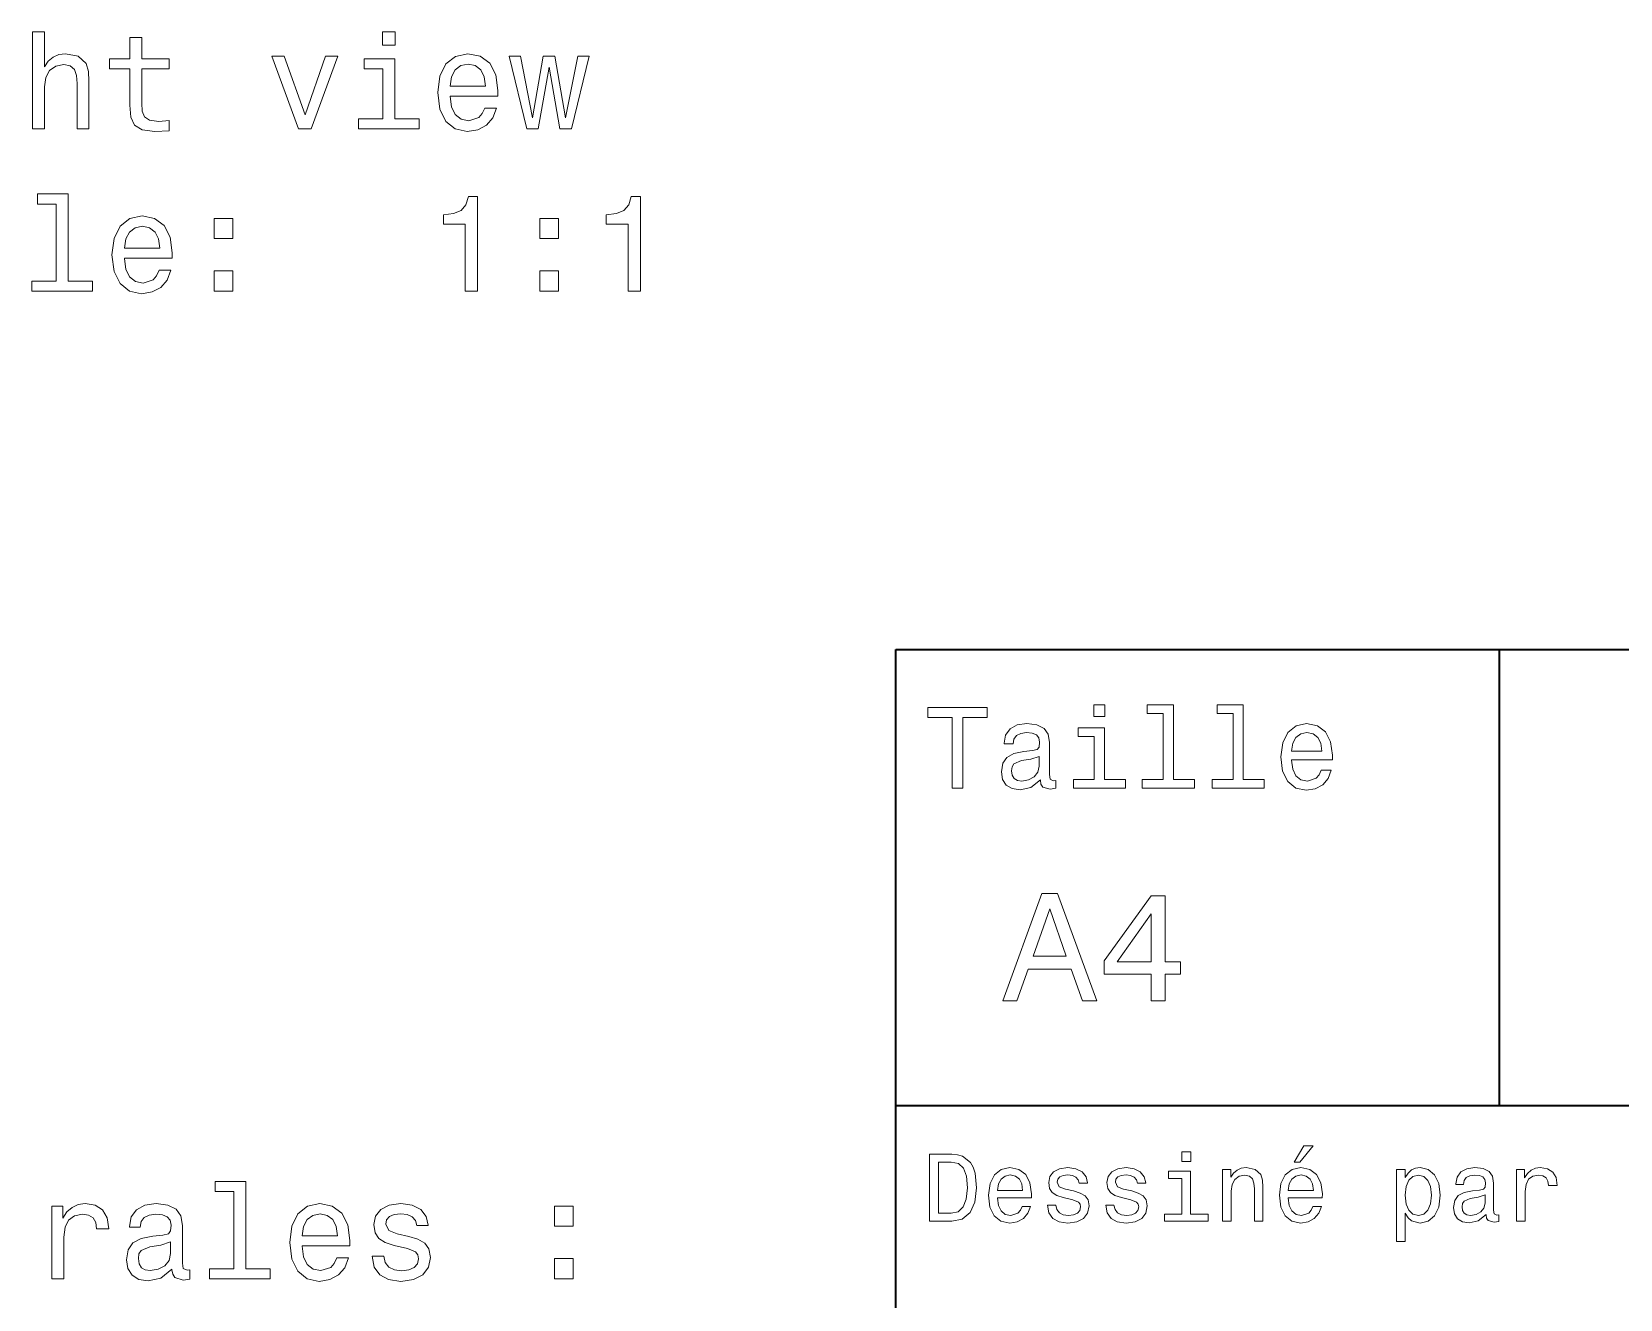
# Model space of a CAD drawing. Extents: x 0 to 297, y 0 to 210.
# Drawn here: x 64.8 to 124, y 45.8 to 93 of the extents above; entities that cross this region are included whole.
import ezdxf

# ---------------------------------------------------------------- set-up
doc = ezdxf.new("R2010")
doc.units = 0

msp = doc.modelspace()

# ---------------------------------------------------------------- linework, layer by layer
at = {"color": 7, "lineweight": 35}
for p, q in [((97, 10), (97, 70)), ((97, 70), (287, 70)), ((97, 53), (162, 53))]:
    msp.add_line(p, q, dxfattribs=at)
at = {"color": 7, "lineweight": 35, "ltscale": 0.425}
msp.add_line((119.5, 53), (119.5, 70), dxfattribs=at)
at = {"color": 7, "lineweight": 13}
for points in [[(64.811264, 89.407555), (65.255066, 89.407555), (65.255066, 90.970955), (65.300453, 91.329025), (65.446709, 91.59127), (65.673653, 91.752655), (65.97625, 91.813171), (66.218323, 91.762741), (66.369621, 91.626572), (66.445267, 91.399628), (66.470482, 91.097038), (66.470482, 89.407555), (66.914291, 89.407555), (66.914291, 91.187813), (66.894119, 91.545883), (66.803337, 91.843437), (66.505783, 92.115768), (66.041809, 92.211586), (65.78965, 92.176285), (65.572792, 92.080467), (65.391235, 91.929169), (65.255066, 91.722397), (65.255066, 93.028595), (64.811264, 93.028595)], [(78.327118, 93.028595), (77.858093, 93.028595), (77.858093, 92.524269), (78.327118, 92.524269)], [(68.442383, 91.646751), (68.442383, 90.290123), (68.472649, 89.851357), (68.613853, 89.548767), (68.896278, 89.372253), (69.375381, 89.311737), (69.899879, 89.336952), (69.899879, 89.720238), (69.516594, 89.689972), (69.16861, 89.730324), (68.98201, 89.8564), (68.901321, 90.068214), (68.886192, 90.365768), (68.886192, 91.646751), (69.899879, 91.646751), (69.899879, 92.024986), (68.886192, 92.024986), (68.886192, 92.81678), (68.442383, 92.81678), (68.442383, 92.024986), (67.675812, 92.024986), (67.675812, 91.646751)], [(74.731293, 89.407555), (75.20031, 89.407555), (76.188782, 92.115768), (75.729851, 92.115768), (74.968323, 89.932053), (74.191666, 92.115768), (73.727692, 92.115768)], [(78.311981, 89.780754), (78.311981, 92.024986), (77.172211, 92.024986), (77.172211, 91.646751), (77.868179, 91.646751), (77.868179, 89.780754), (76.960403, 89.780754), (76.960403, 89.407555), (79.229851, 89.407555), (79.229851, 89.780754)], [(80.379707, 90.633057), (82.154922, 90.633057), (82.159966, 90.839828), (82.079277, 91.4198), (81.857376, 91.853523), (81.504349, 92.115768), (81.035324, 92.211586), (80.576393, 92.110725), (80.223366, 91.8283), (79.996422, 91.36937), (79.915726, 90.764183), (79.991379, 90.143867), (80.218323, 89.689972), (80.566307, 89.407555), (81.020195, 89.311737), (81.413567, 89.377296), (81.736336, 89.548767), (81.973366, 89.821098), (82.109535, 90.184212), (81.670776, 90.184212), (81.579994, 89.982483), (81.448868, 89.831184), (81.075668, 89.710152), (80.788208, 89.765625), (80.57135, 89.942139), (80.430138, 90.229599), (80.379707, 90.617928)], [(80.379707, 91.006256), (80.435181, 91.35424), (80.57135, 91.611443), (80.778122, 91.767784), (81.050461, 91.823257), (81.317749, 91.767784), (81.524521, 91.611443), (81.650604, 91.35424), (81.695992, 91.006256)], [(83.667892, 89.407555), (84.07135, 91.707268), (84.474808, 89.407555), (84.898438, 89.407555), (85.564148, 92.115768), (85.135468, 92.115768), (84.686623, 89.816055), (84.288208, 92.115768), (83.849449, 92.115768), (83.451035, 89.816055), (83.002182, 92.115768), (82.578552, 92.115768), (83.244263, 89.407555)], [(65.693825, 86.608566), (65.693825, 83.733925), (64.781006, 83.733925), (64.781006, 83.360725), (67.04541, 83.360725), (67.04541, 83.733925), (66.137634, 83.733925), (66.137634, 86.981766), (64.997864, 86.981766), (64.997864, 86.608566)], [(80.94455, 83.360725), (81.403481, 83.360725), (81.403481, 86.885941), (81.060547, 86.885941), (80.969765, 86.578308), (80.788208, 86.371536), (80.510834, 86.250496), (80.127548, 86.210152), (80.127548, 85.852081), (80.94455, 85.852081)], [(87.016594, 83.360725), (87.475525, 83.360725), (87.475525, 86.885941), (87.132584, 86.885941), (87.041809, 86.578308), (86.860252, 86.371536), (86.58287, 86.250496), (86.199593, 86.210152), (86.199593, 85.852081), (87.016594, 85.852081)], [(68.235611, 84.586227), (70.010834, 84.586227), (70.015877, 84.792999), (69.935181, 85.372971), (69.71328, 85.806694), (69.360252, 86.068939), (68.891235, 86.164757), (68.432297, 86.063896), (68.079277, 85.781471), (67.852325, 85.32254), (67.771637, 84.717354), (67.84729, 84.097038), (68.074234, 83.643143), (68.422211, 83.360725), (68.876106, 83.264908), (69.269478, 83.330467), (69.592239, 83.501938), (69.829277, 83.774269), (69.965439, 84.137383), (69.52668, 84.137383), (69.435905, 83.935654), (69.304779, 83.784355), (68.93158, 83.663322), (68.644119, 83.718796), (68.427254, 83.895309), (68.286049, 84.18277), (68.235611, 84.571098)], [(71.579277, 85.317497), (72.275238, 85.317497), (72.275238, 86.068939), (71.579277, 86.068939)], [(83.723366, 85.317497), (84.419327, 85.317497), (84.419327, 86.068939), (83.723366, 86.068939)], [(68.235611, 84.959427), (68.291092, 85.307411), (68.427254, 85.564613), (68.634033, 85.720955), (68.906364, 85.776428), (69.173653, 85.720955), (69.380424, 85.564613), (69.506508, 85.307411), (69.551895, 84.959427)], [(71.579277, 83.360725), (72.275238, 83.360725), (72.275238, 84.112167), (71.579277, 84.112167)], [(83.723366, 83.360725), (84.419327, 83.360725), (84.419327, 84.112167), (83.723366, 84.112167)], [(99.102303, 64.837173), (99.5, 64.837173), (99.5, 67.47406), (100.407784, 67.47406), (100.407784, 67.837173), (98.190201, 67.837173), (98.190201, 67.47406), (99.102303, 67.47406)], [(104.786743, 67.940918), (104.384727, 67.940918), (104.384727, 67.508644), (104.786743, 67.508644)], [(106.969742, 67.621033), (106.969742, 65.157059), (106.187317, 65.157059), (106.187317, 64.837173), (108.128242, 64.837173), (108.128242, 65.157059), (107.350143, 65.157059), (107.350143, 67.940918), (106.373199, 67.940918), (106.373199, 67.621033)], [(109.572044, 67.621033), (109.572044, 65.157059), (108.789627, 65.157059), (108.789627, 64.837173), (110.730545, 64.837173), (110.730545, 65.157059), (109.952454, 65.157059), (109.952454, 67.940918), (108.975502, 67.940918), (108.975502, 67.621033)], [(102.387611, 65.139771), (102.387611, 65.126801), (102.409225, 64.979828), (102.47406, 64.876076), (102.746399, 64.793945), (102.958214, 64.828529), (102.958214, 65.122475), (102.867432, 65.109505), (102.746399, 65.165703), (102.724785, 65.338615), (102.724785, 66.540344), (102.672913, 66.84726), (102.521614, 67.0634), (102.257927, 67.193085), (101.886169, 67.240631), (101.523056, 67.188759), (101.255043, 67.041786), (101.086456, 66.812675), (101.030258, 66.510086), (101.030258, 66.484146), (101.371758, 66.484146), (101.402016, 66.665703), (101.497116, 66.795387), (101.65274, 66.873199), (101.873199, 66.903458), (102.085014, 66.881844), (102.236313, 66.817001), (102.327087, 66.704605), (102.357346, 66.548988), (102.340057, 66.367432), (102.270897, 66.276657), (102.097984, 66.233429), (101.773773, 66.198845), (101.402016, 66.121033), (101.138329, 65.982704), (100.982712, 65.766571), (100.935158, 65.446686), (100.978386, 65.161385), (101.112389, 64.949562), (101.328529, 64.815559), (101.626801, 64.768013), (102.028816, 64.858788)], [(104.773773, 65.157059), (104.773773, 67.080688), (103.796829, 67.080688), (103.796829, 66.756485), (104.393372, 66.756485), (104.393372, 65.157059), (103.615273, 65.157059), (103.615273, 64.837173), (105.560516, 64.837173), (105.560516, 65.157059)], [(111.750717, 65.887604), (113.272339, 65.887604), (113.276657, 66.064842), (113.207497, 66.561958), (113.017288, 66.933716), (112.714699, 67.158501), (112.312683, 67.240631), (111.919312, 67.154175), (111.616714, 66.912102), (111.422188, 66.51873), (111.353027, 66), (111.41787, 65.4683), (111.612396, 65.079247), (111.91066, 64.837173), (112.299713, 64.755043), (112.636887, 64.811234), (112.913544, 64.958214), (113.116714, 65.191643), (113.233429, 65.502876), (112.857346, 65.502876), (112.779541, 65.329971), (112.667145, 65.200287), (112.34726, 65.096542), (112.100868, 65.144089), (111.914986, 65.295387), (111.793945, 65.541786), (111.750717, 65.874634)], [(111.750717, 66.207489), (111.798271, 66.50576), (111.914986, 66.726219), (112.092216, 66.860229), (112.325653, 66.907776), (112.554756, 66.860229), (112.731987, 66.726219), (112.840057, 66.50576), (112.878967, 66.207489)], [(102.344383, 65.649857), (102.292511, 65.425072), (102.154182, 65.252159), (101.946686, 65.139771), (101.691643, 65.100861), (101.527374, 65.122475), (101.41066, 65.191643), (101.337173, 65.312675), (101.315559, 65.481262), (101.332855, 65.632561), (101.402016, 65.740631), (101.678673, 65.861671), (102.028816, 65.913544), (102.344383, 66.017288)], [(100.982712, 56.9049), (101.51297, 56.9049), (101.933716, 58.080692), (103.530258, 58.080692), (103.951012, 56.9049), (104.492798, 56.9049), (103.028816, 60.910664), (102.440926, 60.910664)], [(106.521614, 56.9049), (107.040344, 56.9049), (107.040344, 57.896255), (107.610954, 57.896255), (107.610954, 58.357349), (107.040344, 58.357349), (107.040344, 60.818443), (106.515854, 60.818443), (104.763687, 58.403458), (104.763687, 57.896255), (106.521614, 57.896255)], [(102.118156, 58.570606), (102.734871, 60.334293), (103.351585, 58.570606)], [(105.247841, 58.357349), (106.521614, 60.149857), (106.521614, 58.357349)], [(99.080688, 51.190563), (98.248558, 51.190563), (98.248558, 48.690563), (99.080688, 48.690563), (99.473343, 48.769814), (99.765129, 49.011169), (99.945244, 49.40382), (100.010086, 49.940563), (99.952446, 50.488113), (99.880402, 50.70425), (99.779541, 50.877163), (99.487755, 51.111313), (99.296829, 51.168949)], [(107.992798, 51.27702), (107.657784, 51.27702), (107.657784, 50.916786), (107.992798, 50.916786)], [(111.84726, 50.88797), (112.059799, 50.88797), (112.560516, 51.500362), (112.207489, 51.500362)], [(99.055473, 50.891571), (99.329254, 50.837536), (99.516571, 50.671829), (99.628242, 50.376442), (99.664268, 49.940563), (99.624641, 49.519093), (99.51297, 49.223705), (99.322044, 49.047192), (99.055473, 48.989555), (98.583572, 48.989555), (98.583572, 50.891571)], [(100.784584, 49.565922), (102.052597, 49.565922), (102.056198, 49.713619), (101.998558, 50.127884), (101.840057, 50.437683), (101.587898, 50.625), (101.252884, 50.693443), (100.925072, 50.621399), (100.672913, 50.41967), (100.510803, 50.091862), (100.453171, 49.659584), (100.507202, 49.216499), (100.669312, 48.892292), (100.91787, 48.690563), (101.242073, 48.62212), (101.523056, 48.668949), (101.753601, 48.791428), (101.922913, 48.98595), (102.020172, 49.245319), (101.706772, 49.245319), (101.64193, 49.101227), (101.548271, 48.993156), (101.2817, 48.9067), (101.07637, 48.946327), (100.921471, 49.072407), (100.820602, 49.27774), (100.784584, 49.555115)], [(100.784584, 49.832493), (100.824211, 50.081055), (100.921471, 50.264771), (101.069168, 50.376442), (101.263687, 50.416069), (101.454613, 50.376442), (101.602303, 50.264771), (101.69236, 50.081055), (101.724785, 49.832493)], [(103.623199, 49.818085), (103.317001, 49.890129), (103.090057, 49.972984), (103.014412, 50.142292), (103.036026, 50.261169), (103.111671, 50.347622), (103.234146, 50.401657), (103.41066, 50.423271), (103.579971, 50.401657), (103.713257, 50.336815), (103.799713, 50.239555), (103.835732, 50.109871), (104.145531, 50.109871), (104.145531, 50.117077), (104.091499, 50.351227), (103.943802, 50.534943), (103.713257, 50.650219), (103.41066, 50.693443), (103.104469, 50.650219), (102.881126, 50.531342), (102.740631, 50.354828), (102.697403, 50.131485), (102.729828, 49.915348), (102.830688, 49.76405), (102.996399, 49.655983), (103.237755, 49.580334), (103.590775, 49.493877), (103.806915, 49.40382), (103.864555, 49.331772), (103.886169, 49.223705), (103.853745, 49.09042), (103.767288, 48.989555), (103.626801, 48.924713), (103.439484, 48.903099), (103.241356, 48.924713), (103.09726, 49.000362), (103, 49.122841), (102.960373, 49.292149), (102.654175, 49.292149), (102.704613, 49.003963), (102.852303, 48.795029), (103.086456, 48.668949), (103.41066, 48.62212), (103.749283, 48.668949), (103.997841, 48.795029), (104.149139, 48.996758), (104.203171, 49.259727), (104.163544, 49.486671), (104.051872, 49.641571), (103.868156, 49.742435)], [(105.791786, 49.818085), (105.485588, 49.890129), (105.258644, 49.972984), (105.182999, 50.142292), (105.204613, 50.261169), (105.280258, 50.347622), (105.40274, 50.401657), (105.579254, 50.423271), (105.748558, 50.401657), (105.881844, 50.336815), (105.9683, 50.239555), (106.004326, 50.109871), (106.314117, 50.109871), (106.314117, 50.117077), (106.260086, 50.351227), (106.112396, 50.534943), (105.881844, 50.650219), (105.579254, 50.693443), (105.273056, 50.650219), (105.049713, 50.531342), (104.909225, 50.354828), (104.865997, 50.131485), (104.898415, 49.915348), (104.999283, 49.76405), (105.164986, 49.655983), (105.406342, 49.580334), (105.759369, 49.493877), (105.975502, 49.40382), (106.033142, 49.331772), (106.054756, 49.223705), (106.022339, 49.09042), (105.935883, 48.989555), (105.795387, 48.924713), (105.60807, 48.903099), (105.409943, 48.924713), (105.265854, 49.000362), (105.168587, 49.122841), (105.12896, 49.292149), (104.822769, 49.292149), (104.873199, 49.003963), (105.020897, 48.795029), (105.255043, 48.668949), (105.579254, 48.62212), (105.91787, 48.668949), (106.166428, 48.795029), (106.317726, 48.996758), (106.371758, 49.259727), (106.33213, 49.486671), (106.220459, 49.641571), (106.036743, 49.742435)], [(107.981987, 48.957134), (107.981987, 50.560158), (107.16787, 50.560158), (107.16787, 50.289986), (107.664986, 50.289986), (107.664986, 48.957134), (107.016571, 48.957134), (107.016571, 48.690563), (108.637611, 48.690563), (108.637611, 48.957134)], [(109.181557, 48.690563), (109.498558, 48.690563), (109.498558, 49.807278), (109.530983, 50.063042), (109.635445, 50.250362), (109.797546, 50.365635), (110.013687, 50.408863), (110.1866, 50.372841), (110.29467, 50.275578), (110.348701, 50.113472), (110.366714, 49.897335), (110.366714, 48.690563), (110.683716, 48.690563), (110.683716, 49.962177), (110.669312, 50.217941), (110.604469, 50.430477), (110.39193, 50.625), (110.060516, 50.693443), (109.876801, 50.668228), (109.721901, 50.599785), (109.588615, 50.484512), (109.484146, 50.329613), (109.484146, 50.625), (109.181557, 50.625)], [(111.627518, 49.565922), (112.895531, 49.565922), (112.899132, 49.713619), (112.841499, 50.127884), (112.682999, 50.437683), (112.430832, 50.625), (112.095825, 50.693443), (111.768013, 50.621399), (111.515854, 50.41967), (111.353745, 50.091862), (111.296112, 49.659584), (111.350143, 49.216499), (111.512245, 48.892292), (111.760803, 48.690563), (112.085014, 48.62212), (112.365997, 48.668949), (112.596542, 48.791428), (112.765854, 48.98595), (112.863113, 49.245319), (112.549713, 49.245319), (112.484871, 49.101227), (112.391212, 48.993156), (112.124641, 48.9067), (111.919312, 48.946327), (111.764412, 49.072407), (111.663544, 49.27774), (111.627518, 49.555115)], [(111.627518, 49.832493), (111.667145, 50.081055), (111.764412, 50.264771), (111.912102, 50.376442), (112.106628, 50.416069), (112.297546, 50.376442), (112.445244, 50.264771), (112.535301, 50.081055), (112.567726, 49.832493)], [(115.986313, 50.326012), (115.986313, 50.625), (115.669312, 50.625), (115.669312, 47.941284), (115.986313, 47.941284), (115.986313, 48.98595), (116.097984, 48.816643), (116.22406, 48.704971), (116.541069, 48.62212), (116.843658, 48.690563), (117.081413, 48.895893), (117.236313, 49.2201), (117.293945, 49.659584), (117.236313, 50.095463), (117.081413, 50.41967), (116.843658, 50.621399), (116.541069, 50.693443), (116.368156, 50.671829), (116.220459, 50.603386), (116.094383, 50.488113)], [(116.48703, 48.9067), (116.274498, 48.953533), (116.119598, 49.097622), (116.022339, 49.331772), (115.989914, 49.659584), (116.022339, 49.983791), (116.119598, 50.217941), (116.274498, 50.358429), (116.48703, 50.408863), (116.681557, 50.358429), (116.836456, 50.21434), (116.933716, 49.98019), (116.969742, 49.659584), (116.933716, 49.335377), (116.836456, 49.097622), (116.681557, 48.953533)], [(119.005043, 48.942726), (119.005043, 48.931919), (119.023056, 48.809441), (119.077087, 48.722984), (119.304031, 48.654541), (119.480545, 48.683357), (119.480545, 48.928314), (119.4049, 48.917507), (119.304031, 48.96434), (119.286026, 49.108429), (119.286026, 50.109871), (119.242798, 50.365635), (119.116714, 50.54575), (118.896973, 50.65382), (118.587173, 50.693443), (118.284584, 50.650219), (118.061241, 50.52774), (117.920746, 50.336815), (117.873917, 50.084656), (117.873917, 50.063042), (118.158501, 50.063042), (118.183716, 50.21434), (118.26297, 50.322407), (118.392654, 50.387249), (118.57637, 50.412464), (118.752884, 50.394455), (118.878967, 50.34042), (118.954613, 50.246758), (118.979828, 50.117077), (118.965416, 49.965778), (118.907784, 49.890129), (118.763687, 49.854107), (118.493515, 49.825291), (118.183716, 49.760448), (117.963974, 49.645176), (117.834297, 49.465057), (117.79467, 49.19849), (117.830688, 48.960735), (117.942368, 48.784222), (118.122482, 48.67255), (118.37104, 48.632927), (118.706055, 48.708576)], [(120.143372, 48.690563), (120.460373, 48.690563), (120.460373, 49.796471), (120.492798, 50.063042), (120.590057, 50.253963), (120.748558, 50.369236), (120.961098, 50.408863), (121.119598, 50.383648), (121.238472, 50.3116), (121.310516, 50.189121), (121.335739, 50.023415), (121.656342, 50.023415), (121.613113, 50.315205), (121.49424, 50.524136), (121.296112, 50.650219), (121.02594, 50.693443), (120.842224, 50.664627), (120.683716, 50.592579), (120.543228, 50.4701), (120.431557, 50.304398), (120.431557, 50.625), (120.143372, 50.625)], [(72.319031, 49.793873), (72.319031, 46.919235), (71.406212, 46.919235), (71.406212, 46.546036), (73.670624, 46.546036), (73.670624, 46.919235), (72.76284, 46.919235), (72.76284, 50.167072), (71.62307, 50.167072), (71.62307, 49.793873)], [(65.530853, 46.546036), (65.974655, 46.546036), (65.974655, 48.094307), (66.02005, 48.467506), (66.156212, 48.734795), (66.378113, 48.896179), (66.675659, 48.951656), (66.897568, 48.916351), (67.063995, 48.815487), (67.164856, 48.64402), (67.200165, 48.412029), (67.649002, 48.412029), (67.588486, 48.82053), (67.422058, 49.113037), (67.144684, 49.289551), (66.766441, 49.350071), (66.509239, 49.309723), (66.287338, 49.208858), (66.090652, 49.037392), (65.934311, 48.805401), (65.934311, 49.25425), (65.530853, 49.25425)], [(70.009232, 46.899063), (70.009232, 46.88393), (70.034454, 46.712463), (70.1101, 46.591423), (70.427826, 46.495602), (70.674942, 46.53595), (70.674942, 46.878887), (70.569031, 46.863758), (70.427826, 46.929321), (70.402603, 47.13105), (70.402603, 48.533066), (70.342087, 48.891136), (70.165573, 49.143299), (69.857941, 49.294594), (69.424225, 49.350071), (69.000595, 49.289551), (68.687912, 49.11808), (68.491226, 48.850792), (68.425659, 48.497765), (68.425659, 48.467506), (68.824081, 48.467506), (68.859383, 48.679321), (68.970337, 48.83062), (69.151886, 48.921394), (69.409088, 48.956699), (69.656212, 48.931484), (69.832726, 48.855835), (69.938629, 48.724709), (69.973938, 48.543156), (69.953766, 48.331337), (69.87307, 48.22543), (69.671341, 48.174999), (69.293098, 48.134651), (68.859383, 48.043873), (68.551743, 47.882492), (68.370193, 47.630329), (68.314713, 47.25713), (68.365143, 46.924278), (68.521484, 46.677158), (68.773651, 46.520821), (69.121628, 46.465343), (69.590652, 46.571251)], [(74.860825, 47.771542), (76.636032, 47.771542), (76.641083, 47.978313), (76.560387, 48.558285), (76.338486, 48.992001), (75.985458, 49.25425), (75.516441, 49.350071), (75.05751, 49.249207), (74.704483, 48.966785), (74.477539, 48.507851), (74.396843, 47.902664), (74.472488, 47.282349), (74.699432, 46.828457), (75.047424, 46.546036), (75.501312, 46.450214), (75.894684, 46.515778), (76.217453, 46.687244), (76.454483, 46.959579), (76.590652, 47.322693), (76.151886, 47.322693), (76.061111, 47.120964), (75.929985, 46.969666), (75.556786, 46.848629), (75.269318, 46.904106), (75.05246, 47.08062), (74.911255, 47.36808), (74.860825, 47.756409)], [(78.834885, 48.124565), (78.406204, 48.22543), (78.088486, 48.341423), (77.982574, 48.578457), (78.012833, 48.744884), (78.118744, 48.865921), (78.290215, 48.94157), (78.537331, 48.971828), (78.774368, 48.94157), (78.960968, 48.850792), (79.082001, 48.714622), (79.132431, 48.533066), (79.566147, 48.533066), (79.566147, 48.543156), (79.490501, 48.870964), (79.28373, 49.12817), (78.960968, 49.289551), (78.537331, 49.350071), (78.108658, 49.289551), (77.795975, 49.123123), (77.599289, 48.876007), (77.538773, 48.563328), (77.584167, 48.260735), (77.725372, 48.048916), (77.957359, 47.897621), (78.295258, 47.791714), (78.78949, 47.670677), (79.092087, 47.544594), (79.172775, 47.443729), (79.203033, 47.292435), (79.157654, 47.105835), (79.036613, 46.964622), (78.839928, 46.873844), (78.577682, 46.843586), (78.300301, 46.873844), (78.098572, 46.979752), (77.962402, 47.151222), (77.906929, 47.388256), (77.478256, 47.388256), (77.548859, 46.984798), (77.75563, 46.692291), (78.083443, 46.515778), (78.537331, 46.450214), (79.011398, 46.515778), (79.359375, 46.692291), (79.571198, 46.974709), (79.646843, 47.342865), (79.59137, 47.660587), (79.435028, 47.877449), (79.177826, 48.018658)], [(84.276527, 48.502808), (84.972488, 48.502808), (84.972488, 49.25425), (84.276527, 49.25425)], [(118.969025, 49.367798), (118.925797, 49.180477), (118.810516, 49.036385), (118.637611, 48.942726), (118.425072, 48.910305), (118.288185, 48.928314), (118.190926, 48.98595), (118.129684, 49.086815), (118.111671, 49.227306), (118.126083, 49.353386), (118.183716, 49.443443), (118.414268, 49.544312), (118.706055, 49.587536), (118.969025, 49.673992)], [(74.860825, 48.144737), (74.91629, 48.492722), (75.05246, 48.749928), (75.259232, 48.906265), (75.53157, 48.961742), (75.798859, 48.906265), (76.00563, 48.749928), (76.131714, 48.492722), (76.177101, 48.144737)], [(69.958801, 47.494164), (69.898285, 47.231915), (69.736908, 47.030186), (69.494827, 46.899063), (69.197281, 46.853672), (69.00563, 46.878887), (68.869469, 46.959579), (68.783737, 47.100792), (68.758514, 47.297478), (68.778687, 47.473991), (68.859383, 47.600071), (69.182144, 47.74128), (69.590652, 47.8018), (69.958801, 47.922836)], [(84.276527, 46.546036), (84.972488, 46.546036), (84.972488, 47.297478), (84.276527, 47.297478)]]:
    msp.add_lwpolyline(points, close=True, dxfattribs=at)

doc.saveas('drawing.dxf')
